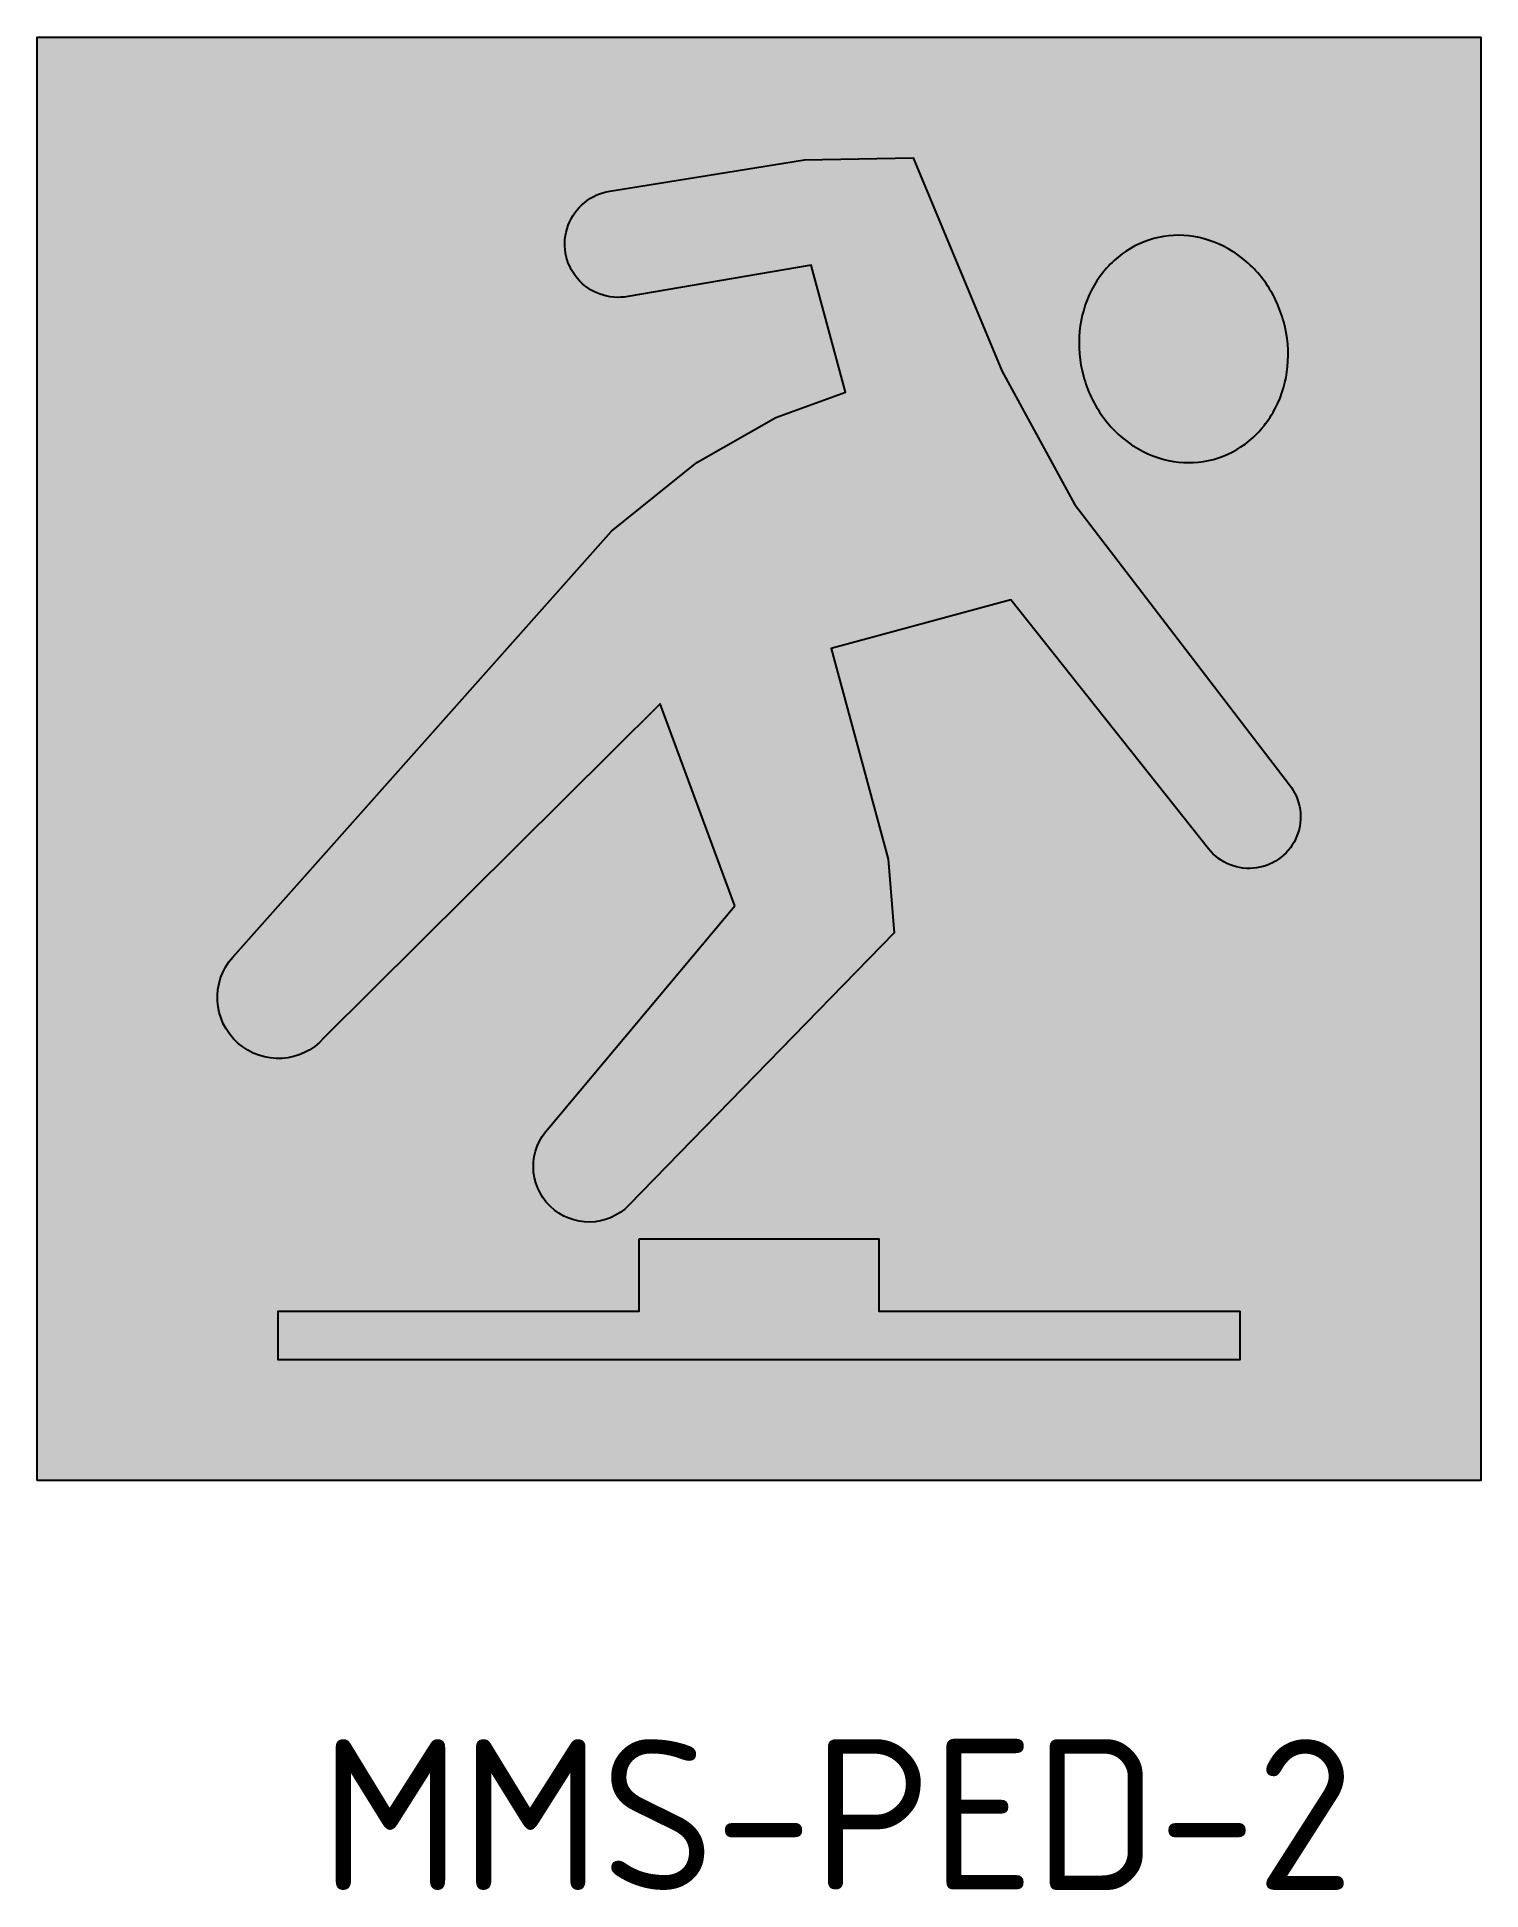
# Model space of a CAD drawing. Extents: x 151 to 359, y 73 to 238.
# Drawn here: x 151.2 to 211.2, y 160.7 to 237.7 of the extents above.
import ezdxf

# ---------------------------------------------------------------- set-up
doc = ezdxf.new("R2010")
doc.units = 0
doc.header["$LTSCALE"] = 0.3
doc.header["$MEASUREMENT"] = 0
doc.layers.add('L25', color=1, linetype='CONTINUOUS')
doc.layers.add('yellow', color=50, linetype='CONTINUOUS')
doc.styles.add('iso', font='iso3098b.shx')

msp = doc.modelspace()

# ---------------------------------------------------------------- hatches: boundary and pattern name
at = {"layer": 'L25'}
h = msp.add_hatch(color=256, dxfattribs=at)
edge = h.paths.add_edge_path()
edge.add_line((180.2437827282191, 201.564757892168), (177.1366004831785, 209.9672392393819))
edge.add_line((177.1366004831785, 209.9672392393818), (163.1637315610311, 196.0763438841352))
edge.add_arc((161.2708294877073, 197.7588366523351), 2.532560004074734, -221.6320707352627, -41.632070735355, ccw=False)
edge.add_line((159.3779274143806, 199.441329420532), (175.1170782684146, 217.1487881669553))
edge.add_line((175.1170782684145, 217.1487881669552), (178.6607953327751, 220.0021103812153))
edge.add_line((178.6607953327751, 220.0021103812154), (181.9399460300776, 221.8746274379))
edge.add_line((181.9399460300776, 221.8746274379), (184.8347870692494, 222.92898724794))
edge.add_line((184.8347870692494, 222.9289872479399), (183.4054866219327, 228.2096639822979))
edge.add_line((183.4054866219327, 228.209663982298), (175.792691771864, 226.901200917505))
edge.add_arc((175.3930057541457, 229.0847991610649), 2.219876168176433, 99.13245215067269, 280.3726016887882, ccw=False)
edge.add_line((175.0406729803026, 231.2765363301876), (183.1319633605846, 232.577251956047))
edge.add_line((183.1319633605847, 232.577251956047), (187.6516345589581, 232.6640800835405))
edge.add_line((187.6516345589581, 232.6640800835405), (191.3349840049167, 223.8114155418957))
edge.add_line((191.3349840049167, 223.8114155418957), (194.351037711518, 218.263388697802))
edge.add_line((194.351037711518, 218.263388697802), (203.286129114927, 206.5987959800136))
edge.add_arc((201.6067773841236, 205.2672210754477), 2.143201801562731, -141.58874668484742, 38.41125331673402, ccw=False)
edge.add_line((199.9274256532835, 203.9356461709282), (191.7156653671653, 214.2921299127973))
edge.add_line((191.7156653671653, 214.2921299127974), (184.2372619567018, 212.2679792447126))
edge.add_line((184.2372619567018, 212.2679792447126), (186.6065988786778, 203.5142547333806))
edge.add_line((186.6065988786777, 203.5142547333806), (186.8587986336198, 200.4465711375545))
edge.add_line((186.8587986336199, 200.4465711375546), (175.8368679076518, 189.1255012539852))
edge.add_arc((174.1794620173473, 190.7391131383408), 2.313166141579472, -224.23294155787232, -44.23294155797822, ccw=False)
edge.add_line((172.5220561270398, 192.3527250226934), (180.2437827282191, 201.564757892168))
h = msp.add_hatch(color=256, dxfattribs=at)
edge = h.paths.add_edge_path()
edge.add_arc((198.671135934997, 225.5218695109547), 3.922372380578974, 105.1451434408289, 129.6874751268934)
edge.add_arc((198.9540134830956, 225.1809902649572), 4.365337805381039, 129.6874751268952, 152.9329647256955)
edge.add_arc((199.2984891489108, 225.0049631780728), 4.752182760958712, 152.9329647256947, 174.5516149284371)
edge.add_arc((199.7754536221673, 224.9594703428348), 5.231311873836194, 174.5516149284377, 195.1451434408285)
edge.add_arc((199.7754536221669, 224.959470342835), 5.231311873835882, 195.1451434408306, 215.7386719532229)
edge.add_arc((199.3865495621114, 224.6796162042569), 4.752182760958169, 215.7386719532192, 237.3573221559628)
edge.add_arc((199.1778861079343, 224.3538730806969), 4.365337805380692, 237.3573221559618, 260.6028117547639)
edge.add_arc((199.1055598001309, 223.9168521741383), 3.922372380578942, 260.6028117547642, 285.1451434408289)
edge.add_arc((199.1055598001307, 223.916852174139), 3.922372380579704, 285.1451434408278, 309.6874751268886)
edge.add_arc((198.8226822520319, 224.257731420136), 4.365337805381615, -50.31252487310156, -27.06703527430381)
edge.add_arc((198.4782065862168, 224.4337585070204), 4.752182760959067, -27.06703527430522, -5.448385071565203)
edge.add_arc((198.0012421129602, 224.479251342258), 5.23131187383676, -5.44838507156094, 15.14514344082765)
edge.add_arc((198.0012421129613, 224.479251342258), 5.231311873835652, 15.14514344083017, 35.73867195322335)
edge.add_arc((198.3901461730165, 224.759105480836), 4.752182760958335, 35.73867195321792, 57.35732215596162)
edge.add_arc((198.5988096271938, 225.0848486043961), 4.365337805380689, 57.35732215596246, 80.60281175476544)
edge.add_arc((198.6711359349969, 225.5218695109548), 3.922372380578942, 80.60281175476416, 105.1451434408289)
msp.add_hatch(color=256, dxfattribs=at).paths.add_polyline_path([(176.2441243346594, 187.7094464736497), (176.2441243346594, 184.7094464736497), (161.2441243346594, 184.7094464736497), (161.2441243346594, 182.7094464736498), (201.2441243346594, 182.7094464736497), (201.2441243346594, 184.7094464736497), (186.2441243346594, 184.7094464736497), (186.2441243346594, 187.7094464736497)])
at = {"layer": 'yellow'}
h = msp.add_hatch(color=256, dxfattribs=at)
h.paths.add_polyline_path([(211.2441243346594, 237.6867632785951), (151.2441243346594, 237.6867632785951), (151.2441243346593, 177.686763278595), (211.2441243346593, 177.6867632785951)])
h.paths.add_polyline_path([(163.1637315610311, 196.0763438841352, -1), (159.3779274143792, 199.4413294205304), (175.1170782684145, 217.1487881669552), (178.6607953327751, 220.0021103812154), (181.9399460300774, 221.8746274379), (184.8347870692494, 222.9289872479399), (183.4054866219327, 228.2096639822979), (175.7926917718639, 226.901200917505, -1.010881333312319), (175.0406729803026, 231.2765363301876), (183.1319633605847, 232.5772519560471), (187.651634558958, 232.6640800835405), (191.3349840049167, 223.811415541896), (194.351037711518, 218.2633886978019), (203.286129114927, 206.5987959800135, -1), (199.9274256532651, 203.9356461709514), (191.7156653671653, 214.2921299127974), (184.2372619567017, 212.2679792447126), (186.6065988786777, 203.5142547333805), (186.8587986336199, 200.4465711375546), (175.8368679076518, 189.1255012539852, -1), (172.5220561270398, 192.3527250226934), (180.2437827282191, 201.564757892168), (177.1366004831785, 209.9672392393818)], flags=16)
h.paths.add_polyline_path([(176.2441243346594, 187.7094464736497), (186.2441243346593, 187.7094464736497), (186.2441243346594, 184.7094464736497), (201.2441243346594, 184.7094464736497), (201.2441243346594, 182.7094464736497), (161.2441243346594, 182.7094464736498), (161.2441243346594, 184.7094464736497), (176.2441243346594, 184.7094464736497)], flags=16)
h.paths.add_polyline_path([(195.5292528122579, 221.9039175936151, -0.09009884013398657), (194.7258404888881, 223.5927109911002, -0.09009884013393903), (194.5677760979204, 225.4561782296199, -0.09460993581587329), (195.066790384188, 227.1673615128385, -0.1017768336076621), (196.1663104573816, 228.5402887029524, -0.1074973443609627), (197.6463568238614, 229.3080064426186, -0.107497344361014), (199.3115712742641, 229.3916043427163, -0.1017768336069729), (200.9534647725805, 228.7606850128059, -0.09460993581589922), (202.2474429228639, 227.5348040914859, -0.09009884013447726), (203.0508552462399, 225.8460106939928, -0.09009884013371722), (203.208919637208, 223.9825434554774, -0.09460993581630808), (202.7099053509383, 222.2713601722509, -0.101776833607145), (201.6103852777498, 220.8984329821438, -0.1074973443612463), (200.1303389112664, 220.1307152424744, -0.1074973443610852), (198.4651244608626, 220.0471173423771, -0.1017768336072213), (196.8232309625428, 220.6780366722903, -0.09460993581614004)], flags=16)

# ---------------------------------------------------------------- linework, layer by layer
at = {"layer": 'L25'}
for points in [[(151.2441243346594, 177.6867632785951), (151.2441243346594, 237.6867632785951), (211.2441243346594, 237.6867632785951), (211.2441243346594, 177.6867632785951)], [(176.2441243346594, 187.7094464736497), (176.2441243346594, 184.7094464736497), (161.2441243346594, 184.7094464736497), (161.2441243346594, 182.7094464736498), (201.2441243346594, 182.7094464736497), (201.2441243346594, 184.7094464736497), (186.2441243346594, 184.7094464736497), (186.2441243346594, 187.7094464736497)]]:
    msp.add_lwpolyline(points, close=True, dxfattribs=at)
for points in [[(180.2437827282191, 201.564757892168), (177.1366004831785, 209.9672392393818), (163.1637315610311, 196.0763438841352, -0.9999999999991965), (159.3779274143806, 199.441329420532), (175.1170782684145, 217.1487881669552), (178.6607953327751, 220.0021103812154), (181.9399460300776, 221.8746274379), (184.8347870692494, 222.9289872479399), (183.4054866219327, 228.209663982298), (175.7926917718639, 226.901200917505, -1.010881333312318), (175.0406729803026, 231.2765363301876), (183.1319633605847, 232.577251956047), (187.6516345589581, 232.6640800835405), (191.3349840049167, 223.8114155418957), (194.351037711518, 218.263388697802), (203.286129114927, 206.5987959800135, -1.000000000013803), (199.9274256532835, 203.9356461709282), (191.7156653671653, 214.2921299127974), (184.2372619567018, 212.2679792447126), (186.6065988786777, 203.5142547333806), (186.8587986336199, 200.4465711375546), (175.8368679076518, 189.1255012539852, -0.9999999999990749), (172.5220561270398, 192.3527250226934)], [(197.6463568238614, 229.3080064426186, 0.1074973443610547), (196.1663104573806, 228.5402887029513, 0.101776833607553), (195.0667903841882, 227.1673615128388, 0.09460993581587424), (194.5677760979204, 225.4561782296202, 0.09009884013395428), (194.7258404888881, 223.5927109911002, 0.09009884013396047), (195.5292528122577, 221.9039175936156, 0.09460993581587973), (196.8232309625382, 220.6780366722932, 0.1017768336075611), (198.4651244608631, 220.0471173423771, 0.1074973443610552), (200.1303389112664, 220.1307152424744, 0.1074973443610383), (201.6103852777474, 220.8984329821417, 0.101776833607542), (202.7099053509397, 222.2713601722542, 0.09460993581586305), (203.2089196372075, 223.9825434554728, 0.09009884013394402), (203.0508552462399, 225.8460106939928, 0.09009884013396448), (202.2474429228703, 227.5348040914774, 0.0946099358158797), (200.9534647725897, 228.7606850127997, 0.1017768336075651), (199.3115712742648, 229.3916043427159, 0.1074973443610557)]]:
    msp.add_lwpolyline(points, format="xyb", close=True, dxfattribs=at)

# ---------------------------------------------------------------- texts
at = {"layer": 'yellow', "insert": (163.0147418827196, 166.9256548399201), "char_height": 6.265899739583613, "width": 37.70006953982978, "attachment_point": 1, "style": 'iso'}
msp.add_mtext('{\\C3;MMS-PED-2}', dxfattribs=at)

doc.saveas('drawing.dxf')
